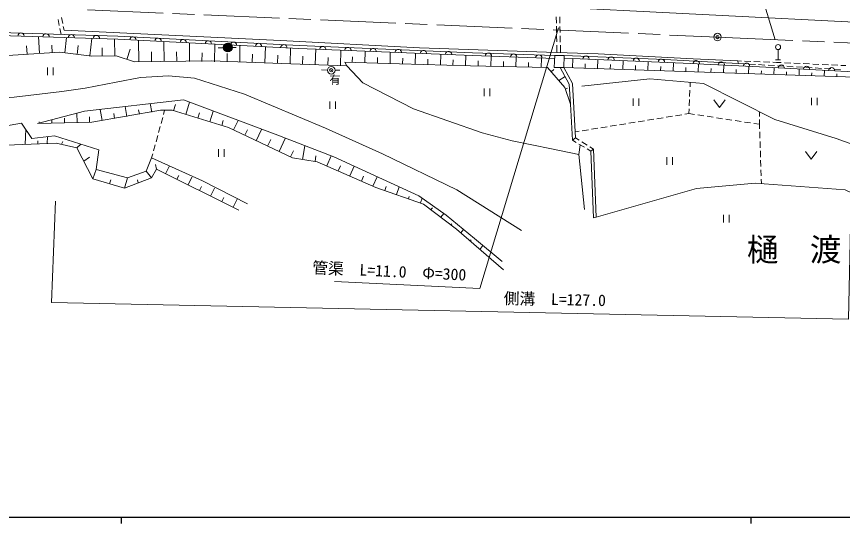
# Model space of a CAD drawing. Units: millimetres, scale not verified. Extents: x 40000 to 680000, y 20000 to 380000.
# Drawn here: x 151386 to 282560, y 204000 to 284547 of the extents above; entities that cross this region are included whole.
import ezdxf
from ezdxf.enums import TextEntityAlignment as Align

# ---------------------------------------------------------------- set-up
doc = ezdxf.new("R2010")
doc.units = ezdxf.units.MM
doc.header["$LTSCALE"] = 1000
doc.header["$PDMODE"] = 32
doc.header["$PDSIZE"] = 500
doc.linetypes.add('CHAIN', pattern=[18.5, 12, -1.5, 3.5, -1.5])
for name, color, linetype, lineweight in [('M-BGD', 7, 'Continuous', 13), ('M-BMK', 2, 'CHAIN', 13), ('M-BMK-SRVR', 3, 'Continuous', 13), ('M-STR-HTXT', 7, 'Continuous', 13), ('M-TTL-BAND', 7, 'Continuous', 25)]:
    doc.layers.add(name, color=color, linetype=linetype, lineweight=lineweight)
doc.layers.add('M-BMK-HTXT', color=7, linetype='Continuous')
doc.styles.add('ＭＳ ゴシック', font='')
doc.styles.get('ＭＳ ゴシック').set_extended_font_data('MS Gothic')

msp = doc.modelspace()

# ---------------------------------------------------------------- hatches: boundary and pattern name
at = {"layer": 'M-BGD'}
msp.add_hatch(color=256, dxfattribs=at).paths.add_polyline_path([(185639, 279574, 0.97359), (184284, 279741, 0.01338), (184279, 279705, 0.41421), (184894, 278960, 0.41421)])

# ---------------------------------------------------------------- linework, layer by layer
for p, q in [((271873, 280868), (260803, 317369)), ((157995, 284093), (158184, 283111)), ((158722, 283429), (158532, 284411)), ((237117, 283510), (237095, 284510)), ((237669, 284485), (237689, 283485)), ((158278, 282620), (158457, 281695)), ((158928, 282364), (158816, 282939)), ((237149, 282011), (237128, 283010)), ((237698, 282985), (237718, 281986)), ((155048, 278676), (154883, 281348)), ((159036, 278779), (159344, 281203)), ((163004, 278274), (163360, 281076)), ((167000, 278312), (166940, 280963)), ((170837, 277334), (170783, 280782)), ((237181, 280511), (237160, 281511)), ((237728, 281486), (237748, 280486)), ((153052, 278553), (152970, 279889)), ((157045, 278800), (156969, 280019)), ((161020, 278527), (161198, 279927)), ((165001, 278267), (164971, 279592)), ((174837, 277397), (174786, 280585)), ((178836, 277409), (178876, 280383)), ((182836, 277356), (182874, 280185)), ((184280, 279562), (183418, 279577)), ((185641, 279622), (186259, 279630)), ((186836, 277303), (186871, 279988)), ((190834, 277193), (190926, 279788)), ((194831, 277050), (194922, 279591)), ((237217, 278819), (237192, 280011)), ((237757, 279986), (237781, 278800)), ((168905, 277737), (169456, 279372)), ((172837, 277365), (172812, 278959)), ((176837, 277429), (176813, 278915)), ((180836, 277383), (180855, 278797)), ((184836, 277330), (184854, 278672)), ((188835, 277264), (188881, 278562)), ((192833, 277122), (192878, 278392)), ((196830, 276979), (196874, 278222)), ((198829, 276908), (198917, 279394)), ((202826, 276766), (202913, 279196)), ((204708, 277237), (204732, 278164)), ((206707, 277185), (206755, 279039)), ((210706, 277081), (210752, 278883)), ((214704, 276978), (214750, 278727)), ((218703, 276874), (218747, 278572)), ((222702, 276770), (222744, 278416)), ((226700, 276666), (226742, 278261)), ((230699, 276562), (230739, 278105)), ((272330, 277688), (272330, 279288)), ((200828, 276837), (200871, 278052)), ((208706, 277133), (208730, 278034)), ((212705, 277030), (212728, 277904)), ((216704, 276926), (216726, 277775)), ((220702, 276822), (220724, 277645)), ((224701, 276718), (224722, 277515)), ((228700, 276614), (228720, 277386)), ((232698, 276511), (232718, 277256)), ((234698, 276459), (234736, 277949)), ((239676, 276393), (239725, 277870)), ((241675, 276327), (241699, 277049)), ((243674, 276261), (243721, 277705)), ((245673, 276195), (245696, 276901)), ((247672, 276130), (247718, 277541)), ((251670, 275998), (251715, 277377)), ((255667, 275866), (255711, 277199)), ((259665, 275734), (259708, 277020)), ((263663, 275603), (263703, 276823)), ((266504, 277475), (265946, 277496)), ((266015, 277091), (267250, 277018)), ((268003, 277418), (267004, 277456)), ((267749, 276988), (268748, 276929)), ((269502, 277361), (268503, 277399)), ((269247, 276900), (270245, 276840)), ((271001, 277304), (270002, 277342)), ((270744, 276811), (271742, 276752)), ((272058, 277264), (271501, 277286)), ((271930, 277688), (272730, 277688)), ((272835, 277228), (272058, 277264)), ((274333, 277156), (273334, 277204)), ((275831, 277085), (274832, 277133)), ((277330, 277014), (276331, 277062)), ((278828, 276943), (277829, 276991)), ((280326, 276872), (279327, 276919)), ((281825, 276801), (280826, 276848)), ((156300, 276452), (156300, 275252)), ((157200, 275252), (157200, 276452)), ((200769, 276032), (199808, 276062)), ((201972, 276026), (202734, 276032)), ((236311, 275735), (236738, 276111)), ((249671, 276064), (249693, 276753)), ((253668, 275932), (253690, 276599)), ((257666, 275800), (257687, 276443)), ((261664, 275668), (261684, 276279)), ((265662, 275537), (265681, 276111)), ((267661, 275471), (267699, 276620)), ((269660, 275405), (269677, 275943)), ((271659, 275339), (271694, 276414)), ((272242, 276722), (273240, 276663)), ((273658, 275273), (273674, 275771)), ((273739, 276634), (274737, 276575)), ((275236, 276545), (276235, 276486)), ((275657, 275207), (275689, 276203)), ((276734, 276457), (277732, 276398)), ((277655, 275141), (277671, 275599)), ((278231, 276368), (279229, 276309)), ((279654, 275076), (279685, 275991)), ((279728, 276279), (280727, 276220)), ((281226, 276191), (282224, 276132)), ((283100, 276740), (282324, 276777)), ((237489, 274395), (238503, 275031)), ((281653, 275010), (281667, 275428)), ((225643, 273111), (225643, 271911)), ((226543, 271911), (226543, 273111)), ((238560, 273017), (238866, 273170)), ((258290, 271862), (258335, 272861)), ((258358, 273360), (258392, 274093)), ((249323, 271546), (249323, 270346)), ((250223, 270346), (250223, 271546)), ((277649, 271647), (277649, 270447)), ((278549, 270447), (278549, 271647)), ((168922, 268686), (168658, 270243)), ((172866, 269355), (172637, 270703)), ((176338, 269587), (176636, 270559)), ((178250, 269001), (178846, 270946)), ((201139, 271061), (201139, 269861)), ((202039, 269861), (202039, 271061)), ((258222, 270363), (258267, 271362)), ((161002, 267687), (160969, 269183)), ((164978, 268017), (164679, 269784)), ((166950, 268351), (166818, 269130)), ((170894, 269020), (170780, 269694)), ((174731, 268997), (174910, 269650)), ((180162, 268414), (180422, 269263)), ((182074, 267828), (182595, 269526)), ((256044, 268788), (257031, 268948)), ((257525, 269028), (258165, 269131)), ((258165, 269131), (258199, 269864)), ((258165, 269131), (259078, 268992)), ((259572, 268917), (260561, 268766)), ((269394, 268667), (269401, 269414)), ((155004, 267554), (154998, 267826)), ((157003, 267598), (156991, 268142)), ((159003, 267643), (158986, 268390)), ((163002, 267732), (162982, 268628)), ((174334, 267550), (174599, 268515)), ((183986, 267242), (184228, 268031)), ((185850, 266532), (186561, 268023)), ((248641, 267589), (249628, 267749)), ((250121, 267829), (251109, 267988)), ((251602, 268068), (252589, 268228)), ((253083, 268308), (254070, 268468)), ((254564, 268548), (255551, 268708)), ((261055, 268690), (262044, 268539)), ((262538, 268464), (263527, 268313)), ((264021, 268238), (265009, 268087)), ((265504, 268011), (266492, 267860)), ((266986, 267785), (267975, 267634)), ((269382, 267419), (269389, 268167)), ((152762, 264222), (152850, 266635)), ((173937, 266104), (174202, 267068)), ((187656, 265672), (188082, 266566)), ((189461, 264811), (190314, 266601)), ((240103, 266206), (240744, 266310)), ((241237, 266390), (242224, 266550)), ((242718, 266629), (243705, 266789)), ((244199, 266869), (245186, 267029)), ((245679, 267109), (246666, 267269)), ((247160, 267349), (248147, 267509)), ((268469, 267558), (269382, 267419)), ((269382, 267419), (269405, 266705)), ((156268, 264372), (156323, 265457)), ((173540, 264657), (173805, 265622)), ((191266, 263950), (191764, 264995)), ((193072, 263089), (194068, 265179)), ((240153, 265281), (240734, 264917)), ((269421, 266205), (269453, 265206)), ((154764, 264308), (154750, 264786)), ((158509, 264251), (158716, 264699)), ((160991, 263683), (161619, 264277)), ((173144, 263211), (173408, 264175)), ((196825, 261834), (197151, 264010)), ((239660, 264922), (240279, 264549)), ((240707, 264291), (241564, 263775)), ((241157, 264651), (242004, 264120)), ((242428, 263854), (243008, 263490)), ((269470, 264706), (269502, 263707)), ((172832, 262076), (173011, 262729)), ((183464, 263476), (183464, 262276)), ((184364, 262276), (184364, 263476)), ((194877, 262229), (195350, 263222)), ((198803, 261538), (198931, 262398)), ((200660, 260824), (201360, 262416)), ((240704, 262647), (241608, 253894)), ((241992, 263516), (242611, 263144)), ((243008, 263490), (242611, 263144)), ((269518, 263207), (269550, 262207)), ((162096, 261541), (162996, 262218)), ((254675, 262205), (254675, 261005)), ((255575, 261005), (255575, 262205)), ((269567, 261708), (269599, 260708)), ((163524, 258774), (164059, 260243)), ((172798, 258938), (171958, 260002)), ((173629, 260274), (173444, 261013)), ((175049, 259571), (175627, 260737)), ((202491, 260019), (202833, 260798)), ((204321, 259213), (205007, 260772)), ((269615, 260208), (269647, 259209)), ((166176, 257978), (166368, 258619)), ((168521, 257275), (168998, 258892)), ((170727, 258133), (170579, 258584)), ((176841, 258683), (177142, 259290)), ((178633, 257795), (179235, 259009)), ((206152, 258408), (206481, 259156)), ((207983, 257603), (208641, 259099)), ((269664, 258709), (269687, 257995)), ((180425, 256907), (180738, 257538)), ((182217, 256019), (182842, 257281)), ((209857, 256908), (210070, 257520)), ((211746, 256251), (212171, 257474)), ((213635, 255594), (213765, 255969)), ((184010, 255131), (184334, 255786)), ((185802, 254243), (186450, 255553)), ((215524, 254937), (215785, 255687)), ((217195, 253873), (217440, 254170)), ((218783, 252656), (219262, 253234)), ((263658, 253022), (263658, 251822)), ((264558, 251822), (264558, 253022)), ((220372, 251439), (220532, 251632)), ((221927, 250180), (222362, 250706)), ((223437, 248868), (223613, 249081)), ((224947, 247556), (225441, 248153))]:
    msp.add_line(p, q, dxfattribs=at)
for points in [[(62489, 291286), (82546, 291167), (104792, 291138), (120831, 290722), (147968, 289667), (165489, 289213), (186948, 288052), (212598, 287042), (233047, 286234), (287578, 283507), (298586, 285970)], [(62396, 283013), (82992, 283224), (101686, 283703), (125355, 282980), (148710, 282003), (167481, 281409), (196262, 279924), (223824, 278802), (236893, 278329)], [(236863, 277867), (223806, 278339), (196240, 279461), (167462, 280946), (148693, 281540), (125338, 282517), (101685, 283240)], [(158928, 282364), (193334, 280733), (215394, 279557), (235531, 278874), (243749, 278605), (258862, 277836), (265946, 277496), (266015, 277091)], [(69003, 248380), (90209, 255359), (111105, 263698), (129799, 268503), (137016, 270858), (144994, 278054), (158275, 278876), (163359, 278229), (167185, 278317), (170138, 277322), (182354, 277516), (193483, 277080), (203826, 276730)], [(238353, 278340), (254366, 277698), (266015, 277091)], [(203826, 276730), (203513, 277268), (212218, 277032), (223472, 276703), (235697, 276433), (238470, 273280), (239388, 270595), (239165, 273794), (237749, 276438)], [(284297, 275747), (269386, 276536), (257279, 277148), (238342, 277927)], [(203826, 276730), (206391, 274003), (214445, 269862), (225312, 266071), (230082, 264778), (236371, 263538), (240704, 262647), (240906, 264171)], [(239388, 270595), (239660, 264922), (240153, 265281), (239685, 273906), (238301, 276438)], [(290263, 262017), (284652, 274911), (238301, 276438)], [(137016, 270858), (142207, 271154), (151030, 271730), (158560, 272621), (162282, 273146), (167191, 274141), (171052, 274875), (175525, 275102), (179648, 274770), (187580, 272185), (200447, 266831), (209523, 262755), (221318, 256995), (231595, 250550)], [(243422, 252688), (259386, 257236), (268683, 258068), (282995, 257025), (289880, 253702), (295464, 250257), (290263, 262017), (281580, 265179), (271831, 268184), (260509, 273915), (251983, 274631), (241186, 273461)], [(154715, 267547), (162157, 269493), (177888, 271309), (192442, 265844), (201798, 262250), (215282, 256042), (219603, 252994), (224145, 249272), (228495, 245621)], [(228723, 244275), (221262, 250757), (216038, 254758), (208452, 257396), (199158, 261485), (195192, 262079), (185041, 266918), (176096, 269661), (174261, 269644), (163342, 267739), (154715, 267547)], [(69863, 245568), (90903, 251853), (105100, 257229), (112033, 259308), (114671, 261772), (121398, 263554), (136730, 266252), (140354, 265271), (145938, 265717), (147957, 266846), (152196, 267616), (153838, 265153), (157402, 265589), (164478, 263388), (164059, 260243), (168998, 258892), (171958, 260002), (172832, 262076)], [(186698, 253800), (173629, 260274), (172798, 258938), (168521, 257275), (163524, 258774), (160991, 263683), (157706, 264434), (148359, 264032), (134295, 262023), (122047, 260119), (119091, 259140)], [(242611, 263144), (243011, 252573), (243422, 252688), (243008, 263490)], [(172832, 262076), (180906, 258463), (188064, 254780)]]:
    msp.add_lwpolyline(points, dxfattribs=at)
msp.add_lwpolyline([(236893, 278329), (236770, 276438), (238301, 276438), (238353, 278340)], close=True, dxfattribs=at)
at = {"layer": 'M-BGD', "lineweight": 25}
msp.add_circle((184959, 279639), 683, dxfattribs=at)
at = {"layer": 'M-BGD'}
for centre, radius in [((272330, 279688), 400), ((201366, 276011), 600)]:
    msp.add_circle(centre, radius, dxfattribs=at)
for centre, start, end in [((152081, 281433), 358.18745, 178.18745), ((156079, 281306), 358.18745, 178.18745), ((160077, 281180), 358.18745, 178.18745), ((164075, 281053), 358.18745, 178.18745), ((169867, 280822), 357.04618, 177.04618), ((173862, 280616), 357.04618, 177.04618), ((177856, 280410), 357.04618, 177.04618), ((181851, 280204), 357.04618, 177.04618), ((185846, 279998), 357.04618, 177.04618), ((189840, 279791), 357.04618, 177.04618), ((193835, 279585), 357.04618, 177.04618), ((200031, 279307), 357.66853, 177.66853), ((204028, 279144), 357.66853, 177.66853), ((208025, 278981), 357.66853, 177.66853), ((212021, 278819), 357.66853, 177.66853), ((216018, 278656), 357.66853, 177.66853), ((220015, 278493), 357.66853, 177.66853), ((226337, 278247), 357.9284, 177.9284), ((230335, 278103), 357.9284, 177.9284), ((234332, 277958), 357.9284, 177.9284), ((241815, 277784), 357.64482, 177.64482), ((245812, 277619), 357.64482, 177.64482), ((249808, 277455), 357.64482, 177.64482), ((253805, 277291), 357.64482, 177.64482), ((259338, 277044), 357.10873, 177.10873), ((263332, 276842), 357.10873, 177.10873), ((267327, 276640), 357.10873, 177.10873), ((272847, 276353), 356.97001, 176.97001), ((276842, 276142), 356.97001, 176.97001), ((280836, 275930), 356.97001, 176.97001)]:
    msp.add_arc(centre, 500, start, end, dxfattribs=at)
msp.add_point((201366, 276011), dxfattribs=at)
at = {"layer": 'M-BMK'}
for p, q in [((162674, 285607), (262709, 281276)), ((262709, 281276), (343821, 277669))]:
    msp.add_line(p, q, dxfattribs=at)
at = {"layer": 'M-BMK-SRVR'}
msp.add_circle((262709, 281276), 600, dxfattribs=at)
msp.add_point((262709, 281276), dxfattribs=at)
at = {"layer": 'M-STR-HTXT'}
for p, q in [((262116, 271317), (263016, 270117)), ((263016, 270117), (263916, 271317)), ((276664, 263081), (277564, 261881)), ((277564, 261881), (278464, 263081))]:
    msp.add_line(p, q, dxfattribs=at)
for points in [[(237468, 282758), (224954, 241321), (201864, 242437)], [(157569, 255193), (156944, 239115), (283533, 236442), (284246, 270875)]]:
    msp.add_lwpolyline(points, dxfattribs=at)
at = {"layer": 'M-TTL-BAND'}
for p, q in [((40000, 205000), (579000, 205000)), ((168000, 205000), (168000, 204000)), ((268000, 205000), (268000, 204000))]:
    msp.add_line(p, q, dxfattribs=at)

# ---------------------------------------------------------------- texts
at = {"layer": 'M-BGD', "style": 'ＭＳ ゴシック'}
msp.add_text('有', height=1320, dxfattribs=at).set_placement((201966, 273439), align=Align.BOTTOM_CENTER)
at = {"layer": 'M-BMK-HTXT', "style": 'ＭＳ ゴシック'}
msp.add_text('樋\u3000渡', height=3666, dxfattribs=at).set_placement((274878, 247515), align=Align.MIDDLE_CENTER)
at = {"layer": 'M-STR-HTXT', "style": 'ＭＳ ゴシック'}
for s, rotation, p in [('管渠\u3000L=11.0\u3000Φ=300', 357.233, (210519, 242630)), ('側溝\u3000L=127.0', 358.79, (236846, 238156))]:
    msp.add_text(s, height=1833, rotation=rotation, dxfattribs=at).set_placement(p, align=Align.BOTTOM_CENTER)

doc.saveas('drawing.dxf')
